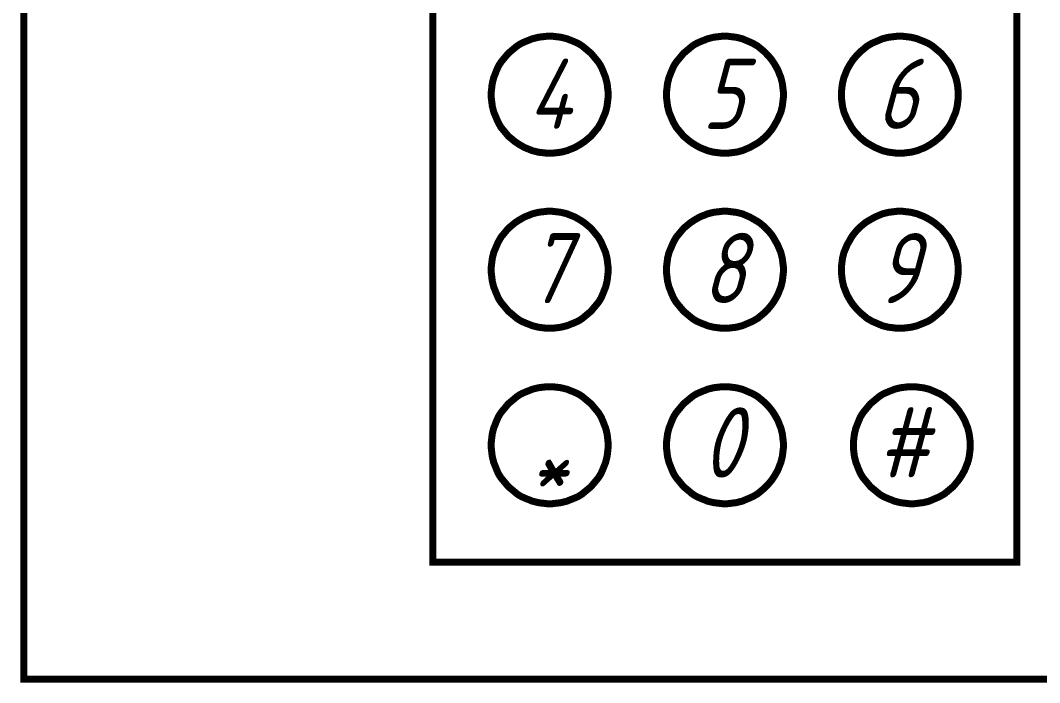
# Model space of a CAD drawing. Extents: x 1139 to 1980, y 70 to 664.
# Drawn here: x 1346.8 to 1409.6, y 465.4 to 506.2 of the extents above; entities that cross this region are included whole.
import ezdxf

# ---------------------------------------------------------------- set-up
doc = ezdxf.new("R2010")
doc.units = 0
doc.header["$MEASUREMENT"] = 0
doc.layers.add('Основная', color=7, linetype='CONTINUOUS', lineweight=60)
doc.styles.add('GOST type A0', font='', dxfattribs={"oblique": 15, "height": 3.5})
doc.styles.get('GOST type A0').set_extended_font_data('GOST type A')

msp = doc.modelspace()

# ---------------------------------------------------------------- linework, layer by layer
at = {"layer": 'Основная', "const_width": 0.432}
for points in [[(1347.026, 541.2), (1433.4, 541.2), (1433.4, 465.6), (1347.026, 465.6), (1347.026, 541.2)], [(1372.225, 519.594), (1408.201, 519.594), (1408.201, 472.802), (1372.225, 472.802), (1372.225, 519.594)]]:
    msp.add_lwpolyline(points, close=True, dxfattribs=at)
for points in [[(1375.825, 501.588), (1375.825, 501.767), (1375.847, 501.946), (1375.869, 502.147), (1375.892, 502.304), (1375.936, 502.483), (1375.981, 502.662), (1376.048, 502.818), (1376.115, 502.997), (1376.182, 503.154), (1376.25, 503.311), (1376.339, 503.467), (1376.428, 503.601), (1376.54, 503.736), (1376.652, 503.87), (1376.764, 504.004), (1376.876, 504.138), (1377.01, 504.25), (1377.144, 504.362), (1377.278, 504.474), (1377.412, 504.585), (1377.546, 504.675), (1377.703, 504.764), (1377.859, 504.832), (1378.016, 504.899), (1378.195, 504.966), (1378.351, 505.033), (1378.53, 505.078), (1378.709, 505.122), (1378.866, 505.145), (1379.067, 505.167), (1379.246, 505.189), (1379.425, 505.189)], [(1379.425, 505.189), (1379.246, 505.189), (1379.067, 505.167), (1378.866, 505.145), (1378.709, 505.122), (1378.53, 505.078), (1378.351, 505.033), (1378.195, 504.966), (1378.016, 504.899), (1377.859, 504.832), (1377.703, 504.764), (1377.546, 504.675), (1377.412, 504.585), (1377.278, 504.474), (1377.144, 504.362), (1377.01, 504.25), (1376.876, 504.138), (1376.764, 504.004), (1376.652, 503.87), (1376.54, 503.736), (1376.428, 503.601), (1376.339, 503.467), (1376.25, 503.311), (1376.182, 503.154), (1376.115, 502.997), (1376.048, 502.818), (1375.981, 502.662), (1375.936, 502.483), (1375.892, 502.304), (1375.869, 502.147), (1375.847, 501.946), (1375.825, 501.767), (1375.825, 501.588)], [(1379.425, 505.189), (1379.603, 505.189), (1379.782, 505.167), (1379.984, 505.145), (1380.14, 505.122), (1380.319, 505.078), (1380.498, 505.033), (1380.654, 504.966), (1380.833, 504.899), (1380.99, 504.832), (1381.146, 504.764), (1381.303, 504.675), (1381.437, 504.585), (1381.571, 504.474), (1381.705, 504.362), (1381.839, 504.25), (1381.974, 504.138), (1382.085, 504.004), (1382.197, 503.87), (1382.309, 503.736), (1382.421, 503.601), (1382.51, 503.467), (1382.6, 503.311), (1382.667, 503.154), (1382.734, 502.997), (1382.801, 502.818), (1382.868, 502.662), (1382.913, 502.483), (1382.957, 502.304), (1382.98, 502.147), (1383.002, 501.946), (1383.024, 501.767), (1383.024, 501.588)], [(1383.024, 501.588), (1383.024, 501.767), (1383.002, 501.946), (1382.98, 502.147), (1382.957, 502.304), (1382.913, 502.483), (1382.868, 502.662), (1382.801, 502.818), (1382.734, 502.997), (1382.667, 503.154), (1382.6, 503.311), (1382.51, 503.467), (1382.421, 503.601), (1382.309, 503.736), (1382.197, 503.87), (1382.085, 504.004), (1381.974, 504.138), (1381.839, 504.25), (1381.705, 504.362), (1381.571, 504.474), (1381.437, 504.585), (1381.303, 504.675), (1381.146, 504.764), (1380.99, 504.832), (1380.833, 504.899), (1380.654, 504.966), (1380.498, 505.033), (1380.319, 505.078), (1380.14, 505.122), (1379.984, 505.145), (1379.782, 505.167), (1379.603, 505.189), (1379.425, 505.189)], [(1386.624, 501.588), (1386.624, 501.767), (1386.647, 501.946), (1386.669, 502.147), (1386.691, 502.304), (1386.736, 502.483), (1386.781, 502.662), (1386.848, 502.818), (1386.915, 502.997), (1386.982, 503.154), (1387.049, 503.311), (1387.139, 503.467), (1387.228, 503.601), (1387.34, 503.736), (1387.452, 503.87), (1387.563, 504.004), (1387.675, 504.138), (1387.809, 504.25), (1387.943, 504.362), (1388.078, 504.474), (1388.212, 504.585), (1388.346, 504.675), (1388.502, 504.764), (1388.659, 504.832), (1388.815, 504.899), (1388.994, 504.966), (1389.151, 505.033), (1389.33, 505.078), (1389.509, 505.122), (1389.665, 505.145), (1389.866, 505.167), (1390.045, 505.189), (1390.224, 505.189)], [(1390.224, 505.189), (1390.045, 505.189), (1389.866, 505.167), (1389.665, 505.145), (1389.509, 505.122), (1389.33, 505.078), (1389.151, 505.033), (1388.994, 504.966), (1388.815, 504.899), (1388.659, 504.832), (1388.502, 504.764), (1388.346, 504.675), (1388.212, 504.585), (1388.078, 504.474), (1387.943, 504.362), (1387.809, 504.25), (1387.675, 504.138), (1387.563, 504.004), (1387.452, 503.87), (1387.34, 503.736), (1387.228, 503.601), (1387.139, 503.467), (1387.049, 503.311), (1386.982, 503.154), (1386.915, 502.997), (1386.848, 502.818), (1386.781, 502.662), (1386.736, 502.483), (1386.691, 502.304), (1386.669, 502.147), (1386.647, 501.946), (1386.624, 501.767), (1386.624, 501.588)], [(1390.224, 505.189), (1390.403, 505.189), (1390.582, 505.167), (1390.761, 505.145), (1390.94, 505.122), (1391.118, 505.078), (1391.297, 505.033), (1391.454, 504.966), (1391.61, 504.899), (1391.767, 504.832), (1391.923, 504.764), (1392.08, 504.675), (1392.236, 504.585), (1392.371, 504.474), (1392.505, 504.362), (1392.639, 504.25), (1392.751, 504.138), (1392.885, 504.004), (1392.997, 503.87), (1393.108, 503.736), (1393.198, 503.601), (1393.287, 503.467), (1393.377, 503.311), (1393.466, 503.154), (1393.533, 502.997), (1393.6, 502.818), (1393.667, 502.662), (1393.712, 502.483), (1393.757, 502.304), (1393.779, 502.147), (1393.802, 501.946), (1393.824, 501.767), (1393.824, 501.588)], [(1393.824, 501.588), (1393.824, 501.767), (1393.802, 501.946), (1393.779, 502.147), (1393.757, 502.304), (1393.712, 502.483), (1393.667, 502.662), (1393.6, 502.818), (1393.533, 502.997), (1393.466, 503.154), (1393.377, 503.311), (1393.287, 503.467), (1393.198, 503.601), (1393.108, 503.736), (1392.997, 503.87), (1392.885, 504.004), (1392.751, 504.138), (1392.639, 504.25), (1392.505, 504.362), (1392.371, 504.474), (1392.236, 504.585), (1392.08, 504.675), (1391.923, 504.764), (1391.767, 504.832), (1391.61, 504.899), (1391.454, 504.966), (1391.297, 505.033), (1391.118, 505.078), (1390.94, 505.122), (1390.761, 505.145), (1390.582, 505.167), (1390.403, 505.189), (1390.224, 505.189)], [(1397.401, 501.588), (1397.401, 501.767), (1397.424, 501.946), (1397.446, 502.147), (1397.469, 502.304), (1397.513, 502.483), (1397.558, 502.662), (1397.625, 502.818), (1397.692, 502.997), (1397.759, 503.154), (1397.849, 503.311), (1397.938, 503.467), (1398.028, 503.601), (1398.117, 503.736), (1398.229, 503.87), (1398.341, 504.004), (1398.475, 504.138), (1398.586, 504.25), (1398.721, 504.362), (1398.855, 504.474), (1398.989, 504.585), (1399.145, 504.675), (1399.302, 504.764), (1399.459, 504.832), (1399.615, 504.899), (1399.772, 504.966), (1399.928, 505.033), (1400.107, 505.078), (1400.286, 505.122), (1400.465, 505.145), (1400.644, 505.167), (1400.822, 505.189), (1401.001, 505.189)], [(1401.001, 505.189), (1400.822, 505.189), (1400.644, 505.167), (1400.465, 505.145), (1400.286, 505.122), (1400.107, 505.078), (1399.928, 505.033), (1399.772, 504.966), (1399.615, 504.899), (1399.459, 504.832), (1399.302, 504.764), (1399.145, 504.675), (1398.989, 504.585), (1398.855, 504.474), (1398.721, 504.362), (1398.586, 504.25), (1398.475, 504.138), (1398.341, 504.004), (1398.229, 503.87), (1398.117, 503.736), (1398.028, 503.601), (1397.938, 503.467), (1397.849, 503.311), (1397.759, 503.154), (1397.692, 502.997), (1397.625, 502.818), (1397.558, 502.662), (1397.513, 502.483), (1397.469, 502.304), (1397.446, 502.147), (1397.424, 501.946), (1397.401, 501.767), (1397.401, 501.588)], [(1401.001, 505.189), (1401.18, 505.189), (1401.359, 505.167), (1401.56, 505.145), (1401.717, 505.122), (1401.896, 505.078), (1402.075, 505.033), (1402.231, 504.966), (1402.41, 504.899), (1402.566, 504.832), (1402.723, 504.764), (1402.879, 504.675), (1403.014, 504.585), (1403.148, 504.474), (1403.282, 504.362), (1403.416, 504.25), (1403.55, 504.138), (1403.662, 504.004), (1403.774, 503.87), (1403.886, 503.736), (1403.997, 503.601), (1404.087, 503.467), (1404.176, 503.311), (1404.243, 503.154), (1404.31, 502.997), (1404.378, 502.818), (1404.445, 502.662), (1404.489, 502.483), (1404.534, 502.304), (1404.556, 502.147), (1404.579, 501.946), (1404.601, 501.767), (1404.601, 501.588)], [(1404.601, 501.588), (1404.601, 501.767), (1404.579, 501.946), (1404.556, 502.147), (1404.534, 502.304), (1404.489, 502.483), (1404.445, 502.662), (1404.378, 502.818), (1404.31, 502.997), (1404.243, 503.154), (1404.176, 503.311), (1404.087, 503.467), (1403.997, 503.601), (1403.886, 503.736), (1403.774, 503.87), (1403.662, 504.004), (1403.55, 504.138), (1403.416, 504.25), (1403.282, 504.362), (1403.148, 504.474), (1403.014, 504.585), (1402.879, 504.675), (1402.723, 504.764), (1402.566, 504.832), (1402.41, 504.899), (1402.231, 504.966), (1402.075, 505.033), (1401.896, 505.078), (1401.717, 505.122), (1401.56, 505.145), (1401.359, 505.167), (1401.18, 505.189), (1401.001, 505.189)], [(1379.425, 497.987), (1379.246, 497.987), (1379.067, 498.01), (1378.866, 498.032), (1378.709, 498.054), (1378.53, 498.099), (1378.351, 498.144), (1378.195, 498.211), (1378.016, 498.278), (1377.859, 498.345), (1377.703, 498.435), (1377.546, 498.524), (1377.412, 498.613), (1377.278, 498.703), (1377.144, 498.815), (1377.01, 498.927), (1376.876, 499.038), (1376.764, 499.173), (1376.652, 499.307), (1376.54, 499.441), (1376.428, 499.575), (1376.339, 499.732), (1376.25, 499.888), (1376.182, 500.045), (1376.115, 500.202), (1376.048, 500.358), (1375.981, 500.515), (1375.936, 500.694), (1375.892, 500.873), (1375.869, 501.051), (1375.847, 501.23), (1375.825, 501.409), (1375.825, 501.588)], [(1375.825, 501.588), (1375.825, 501.409), (1375.847, 501.23), (1375.869, 501.051), (1375.892, 500.873), (1375.936, 500.694), (1375.981, 500.515), (1376.048, 500.358), (1376.115, 500.202), (1376.182, 500.045), (1376.25, 499.888), (1376.339, 499.732), (1376.428, 499.575), (1376.54, 499.441), (1376.652, 499.307), (1376.764, 499.173), (1376.876, 499.038), (1377.01, 498.927), (1377.144, 498.815), (1377.278, 498.703), (1377.412, 498.613), (1377.546, 498.524), (1377.703, 498.435), (1377.859, 498.345), (1378.016, 498.278), (1378.195, 498.211), (1378.351, 498.144), (1378.53, 498.099), (1378.709, 498.054), (1378.866, 498.032), (1379.067, 498.01), (1379.246, 497.987), (1379.425, 497.987)], [(1383.024, 501.588), (1383.024, 501.409), (1383.002, 501.23), (1382.98, 501.051), (1382.957, 500.873), (1382.913, 500.694), (1382.868, 500.515), (1382.801, 500.358), (1382.734, 500.202), (1382.667, 500.045), (1382.6, 499.888), (1382.51, 499.732), (1382.421, 499.575), (1382.309, 499.441), (1382.197, 499.307), (1382.085, 499.173), (1381.974, 499.038), (1381.839, 498.927), (1381.705, 498.815), (1381.571, 498.703), (1381.437, 498.613), (1381.303, 498.524), (1381.146, 498.435), (1380.99, 498.345), (1380.833, 498.278), (1380.654, 498.211), (1380.498, 498.144), (1380.319, 498.099), (1380.14, 498.054), (1379.984, 498.032), (1379.782, 498.01), (1379.603, 497.987), (1379.425, 497.987)], [(1379.425, 497.987), (1379.603, 497.987), (1379.782, 498.01), (1379.984, 498.032), (1380.14, 498.054), (1380.319, 498.099), (1380.498, 498.144), (1380.654, 498.211), (1380.833, 498.278), (1380.99, 498.345), (1381.146, 498.435), (1381.303, 498.524), (1381.437, 498.613), (1381.571, 498.703), (1381.705, 498.815), (1381.839, 498.927), (1381.974, 499.038), (1382.085, 499.173), (1382.197, 499.307), (1382.309, 499.441), (1382.421, 499.575), (1382.51, 499.732), (1382.6, 499.888), (1382.667, 500.045), (1382.734, 500.202), (1382.801, 500.358), (1382.868, 500.515), (1382.913, 500.694), (1382.957, 500.873), (1382.98, 501.051), (1383.002, 501.23), (1383.024, 501.409), (1383.024, 501.588)], [(1383.024, 501.588), (1383.024, 501.588), (1383.024, 501.588), (1383.024, 501.588), (1383.024, 501.588), (1383.024, 501.588), (1383.024, 501.588), (1383.024, 501.588), (1383.024, 501.588), (1383.024, 501.588), (1383.024, 501.588), (1383.024, 501.588), (1383.024, 501.588), (1383.024, 501.588), (1383.024, 501.588), (1383.024, 501.588), (1383.024, 501.588), (1383.024, 501.588), (1383.024, 501.588), (1383.024, 501.588), (1383.024, 501.588), (1383.024, 501.588), (1383.024, 501.588), (1383.024, 501.588), (1383.024, 501.588), (1383.024, 501.588), (1383.024, 501.588), (1383.024, 501.588), (1383.024, 501.588), (1383.024, 501.588), (1383.024, 501.588), (1383.024, 501.588), (1383.024, 501.588)], [(1390.224, 497.987), (1390.045, 497.987), (1389.866, 498.01), (1389.665, 498.032), (1389.509, 498.054), (1389.33, 498.099), (1389.151, 498.144), (1388.994, 498.211), (1388.815, 498.278), (1388.659, 498.345), (1388.502, 498.435), (1388.346, 498.524), (1388.212, 498.613), (1388.078, 498.703), (1387.943, 498.815), (1387.809, 498.927), (1387.675, 499.038), (1387.563, 499.173), (1387.452, 499.307), (1387.34, 499.441), (1387.228, 499.575), (1387.139, 499.732), (1387.049, 499.888), (1386.982, 500.045), (1386.915, 500.202), (1386.848, 500.358), (1386.781, 500.515), (1386.736, 500.694), (1386.691, 500.873), (1386.669, 501.051), (1386.647, 501.23), (1386.624, 501.409), (1386.624, 501.588)], [(1386.624, 501.588), (1386.624, 501.409), (1386.647, 501.23), (1386.669, 501.051), (1386.691, 500.873), (1386.736, 500.694), (1386.781, 500.515), (1386.848, 500.358), (1386.915, 500.202), (1386.982, 500.045), (1387.049, 499.888), (1387.139, 499.732), (1387.228, 499.575), (1387.34, 499.441), (1387.452, 499.307), (1387.563, 499.173), (1387.675, 499.038), (1387.809, 498.927), (1387.943, 498.815), (1388.078, 498.703), (1388.212, 498.613), (1388.346, 498.524), (1388.502, 498.435), (1388.659, 498.345), (1388.815, 498.278), (1388.994, 498.211), (1389.151, 498.144), (1389.33, 498.099), (1389.509, 498.054), (1389.665, 498.032), (1389.866, 498.01), (1390.045, 497.987), (1390.224, 497.987)], [(1393.824, 501.588), (1393.824, 501.409), (1393.802, 501.23), (1393.779, 501.051), (1393.757, 500.873), (1393.712, 500.694), (1393.667, 500.515), (1393.6, 500.358), (1393.533, 500.202), (1393.466, 500.045), (1393.377, 499.888), (1393.287, 499.732), (1393.198, 499.575), (1393.108, 499.441), (1392.997, 499.307), (1392.885, 499.173), (1392.751, 499.038), (1392.639, 498.927), (1392.505, 498.815), (1392.371, 498.703), (1392.236, 498.613), (1392.08, 498.524), (1391.923, 498.435), (1391.767, 498.345), (1391.61, 498.278), (1391.454, 498.211), (1391.297, 498.144), (1391.118, 498.099), (1390.94, 498.054), (1390.761, 498.032), (1390.582, 498.01), (1390.403, 497.987), (1390.224, 497.987)], [(1390.224, 497.987), (1390.403, 497.987), (1390.582, 498.01), (1390.761, 498.032), (1390.94, 498.054), (1391.118, 498.099), (1391.297, 498.144), (1391.454, 498.211), (1391.61, 498.278), (1391.767, 498.345), (1391.923, 498.435), (1392.08, 498.524), (1392.236, 498.613), (1392.371, 498.703), (1392.505, 498.815), (1392.639, 498.927), (1392.751, 499.038), (1392.885, 499.173), (1392.997, 499.307), (1393.108, 499.441), (1393.198, 499.575), (1393.287, 499.732), (1393.377, 499.888), (1393.466, 500.045), (1393.533, 500.202), (1393.6, 500.358), (1393.667, 500.515), (1393.712, 500.694), (1393.757, 500.873), (1393.779, 501.051), (1393.802, 501.23), (1393.824, 501.409), (1393.824, 501.588)], [(1393.824, 501.588), (1393.824, 501.588), (1393.824, 501.588), (1393.824, 501.588), (1393.824, 501.588), (1393.824, 501.588), (1393.824, 501.588), (1393.824, 501.588), (1393.824, 501.588), (1393.824, 501.588), (1393.824, 501.588), (1393.824, 501.588), (1393.824, 501.588), (1393.824, 501.588), (1393.824, 501.588), (1393.824, 501.588), (1393.824, 501.588), (1393.824, 501.588), (1393.824, 501.588), (1393.824, 501.588), (1393.824, 501.588), (1393.824, 501.588), (1393.824, 501.588), (1393.824, 501.588), (1393.824, 501.588), (1393.824, 501.588), (1393.824, 501.588), (1393.824, 501.588), (1393.824, 501.588), (1393.824, 501.588), (1393.824, 501.588), (1393.824, 501.588), (1393.824, 501.588)], [(1401.001, 497.987), (1400.822, 497.987), (1400.644, 498.01), (1400.465, 498.032), (1400.286, 498.054), (1400.107, 498.099), (1399.928, 498.144), (1399.772, 498.211), (1399.615, 498.278), (1399.459, 498.345), (1399.302, 498.435), (1399.145, 498.524), (1398.989, 498.613), (1398.855, 498.703), (1398.721, 498.815), (1398.586, 498.927), (1398.475, 499.038), (1398.341, 499.173), (1398.229, 499.307), (1398.117, 499.441), (1398.028, 499.575), (1397.938, 499.732), (1397.849, 499.888), (1397.759, 500.045), (1397.692, 500.202), (1397.625, 500.358), (1397.558, 500.515), (1397.513, 500.694), (1397.469, 500.873), (1397.446, 501.051), (1397.424, 501.23), (1397.401, 501.409), (1397.401, 501.588)], [(1397.401, 501.588), (1397.401, 501.409), (1397.424, 501.23), (1397.446, 501.051), (1397.469, 500.873), (1397.513, 500.694), (1397.558, 500.515), (1397.625, 500.358), (1397.692, 500.202), (1397.759, 500.045), (1397.849, 499.888), (1397.938, 499.732), (1398.028, 499.575), (1398.117, 499.441), (1398.229, 499.307), (1398.341, 499.173), (1398.475, 499.038), (1398.586, 498.927), (1398.721, 498.815), (1398.855, 498.703), (1398.989, 498.613), (1399.145, 498.524), (1399.302, 498.435), (1399.459, 498.345), (1399.615, 498.278), (1399.772, 498.211), (1399.928, 498.144), (1400.107, 498.099), (1400.286, 498.054), (1400.465, 498.032), (1400.644, 498.01), (1400.822, 497.987), (1401.001, 497.987)], [(1404.601, 501.588), (1404.601, 501.409), (1404.579, 501.23), (1404.556, 501.051), (1404.534, 500.873), (1404.489, 500.694), (1404.445, 500.515), (1404.378, 500.358), (1404.31, 500.202), (1404.243, 500.045), (1404.176, 499.888), (1404.087, 499.732), (1403.997, 499.575), (1403.886, 499.441), (1403.774, 499.307), (1403.662, 499.173), (1403.55, 499.038), (1403.416, 498.927), (1403.282, 498.815), (1403.148, 498.703), (1403.014, 498.613), (1402.879, 498.524), (1402.723, 498.435), (1402.566, 498.345), (1402.41, 498.278), (1402.231, 498.211), (1402.075, 498.144), (1401.896, 498.099), (1401.717, 498.054), (1401.56, 498.032), (1401.359, 498.01), (1401.18, 497.987), (1401.001, 497.987)], [(1401.001, 497.987), (1401.18, 497.987), (1401.359, 498.01), (1401.56, 498.032), (1401.717, 498.054), (1401.896, 498.099), (1402.075, 498.144), (1402.231, 498.211), (1402.41, 498.278), (1402.566, 498.345), (1402.723, 498.435), (1402.879, 498.524), (1403.014, 498.613), (1403.148, 498.703), (1403.282, 498.815), (1403.416, 498.927), (1403.55, 499.038), (1403.662, 499.173), (1403.774, 499.307), (1403.886, 499.441), (1403.997, 499.575), (1404.087, 499.732), (1404.176, 499.888), (1404.243, 500.045), (1404.31, 500.202), (1404.378, 500.358), (1404.445, 500.515), (1404.489, 500.694), (1404.534, 500.873), (1404.556, 501.051), (1404.579, 501.23), (1404.601, 501.409), (1404.601, 501.588)], [(1404.601, 501.588), (1404.601, 501.588), (1404.601, 501.588), (1404.601, 501.588), (1404.601, 501.588), (1404.601, 501.588), (1404.601, 501.588), (1404.601, 501.588), (1404.601, 501.588), (1404.601, 501.588), (1404.601, 501.588), (1404.601, 501.588), (1404.601, 501.588), (1404.601, 501.588), (1404.601, 501.588), (1404.601, 501.588), (1404.601, 501.588), (1404.601, 501.588), (1404.601, 501.588), (1404.601, 501.588), (1404.601, 501.588), (1404.601, 501.588), (1404.601, 501.588), (1404.601, 501.588), (1404.601, 501.588), (1404.601, 501.588), (1404.601, 501.588), (1404.601, 501.588), (1404.601, 501.588), (1404.601, 501.588), (1404.601, 501.588), (1404.601, 501.588), (1404.601, 501.588)], [(1375.825, 490.807), (1375.825, 490.986), (1375.847, 491.165), (1375.869, 491.344), (1375.892, 491.523), (1375.936, 491.702), (1375.981, 491.881), (1376.048, 492.038), (1376.115, 492.194), (1376.182, 492.351), (1376.25, 492.507), (1376.339, 492.664), (1376.428, 492.82), (1376.54, 492.955), (1376.652, 493.089), (1376.764, 493.223), (1376.876, 493.357), (1377.01, 493.469), (1377.144, 493.581), (1377.278, 493.693), (1377.412, 493.782), (1377.546, 493.872), (1377.703, 493.961), (1377.859, 494.051), (1378.016, 494.118), (1378.195, 494.185), (1378.351, 494.252), (1378.53, 494.297), (1378.709, 494.341), (1378.866, 494.364), (1379.067, 494.386), (1379.246, 494.408), (1379.425, 494.408)], [(1379.425, 494.408), (1379.246, 494.408), (1379.067, 494.386), (1378.866, 494.364), (1378.709, 494.341), (1378.53, 494.297), (1378.351, 494.252), (1378.195, 494.185), (1378.016, 494.118), (1377.859, 494.051), (1377.703, 493.961), (1377.546, 493.872), (1377.412, 493.782), (1377.278, 493.693), (1377.144, 493.581), (1377.01, 493.469), (1376.876, 493.357), (1376.764, 493.223), (1376.652, 493.089), (1376.54, 492.955), (1376.428, 492.82), (1376.339, 492.664), (1376.25, 492.507), (1376.182, 492.351), (1376.115, 492.194), (1376.048, 492.038), (1375.981, 491.881), (1375.936, 491.702), (1375.892, 491.523), (1375.869, 491.344), (1375.847, 491.165), (1375.825, 490.986), (1375.825, 490.807)], [(1379.425, 494.408), (1379.603, 494.408), (1379.782, 494.386), (1379.984, 494.364), (1380.14, 494.341), (1380.319, 494.297), (1380.498, 494.252), (1380.654, 494.185), (1380.833, 494.118), (1380.99, 494.051), (1381.146, 493.961), (1381.303, 493.872), (1381.437, 493.782), (1381.571, 493.693), (1381.705, 493.581), (1381.839, 493.469), (1381.974, 493.357), (1382.085, 493.223), (1382.197, 493.089), (1382.309, 492.955), (1382.421, 492.82), (1382.51, 492.664), (1382.6, 492.507), (1382.667, 492.351), (1382.734, 492.194), (1382.801, 492.038), (1382.868, 491.881), (1382.913, 491.702), (1382.957, 491.523), (1382.98, 491.344), (1383.002, 491.165), (1383.024, 490.986), (1383.024, 490.807)], [(1383.024, 490.807), (1383.024, 490.986), (1383.002, 491.165), (1382.98, 491.344), (1382.957, 491.523), (1382.913, 491.702), (1382.868, 491.881), (1382.801, 492.038), (1382.734, 492.194), (1382.667, 492.351), (1382.6, 492.507), (1382.51, 492.664), (1382.421, 492.82), (1382.309, 492.955), (1382.197, 493.089), (1382.085, 493.223), (1381.974, 493.357), (1381.839, 493.469), (1381.705, 493.581), (1381.571, 493.693), (1381.437, 493.782), (1381.303, 493.872), (1381.146, 493.961), (1380.99, 494.051), (1380.833, 494.118), (1380.654, 494.185), (1380.498, 494.252), (1380.319, 494.297), (1380.14, 494.341), (1379.984, 494.364), (1379.782, 494.386), (1379.603, 494.408), (1379.425, 494.408)], [(1386.624, 490.807), (1386.624, 490.986), (1386.647, 491.165), (1386.669, 491.344), (1386.691, 491.523), (1386.736, 491.702), (1386.781, 491.881), (1386.848, 492.038), (1386.915, 492.194), (1386.982, 492.351), (1387.049, 492.507), (1387.139, 492.664), (1387.228, 492.82), (1387.34, 492.955), (1387.452, 493.089), (1387.563, 493.223), (1387.675, 493.357), (1387.809, 493.469), (1387.943, 493.581), (1388.078, 493.693), (1388.212, 493.782), (1388.346, 493.872), (1388.502, 493.961), (1388.659, 494.051), (1388.815, 494.118), (1388.994, 494.185), (1389.151, 494.252), (1389.33, 494.297), (1389.509, 494.341), (1389.665, 494.364), (1389.866, 494.386), (1390.045, 494.408), (1390.224, 494.408)], [(1390.224, 494.408), (1390.045, 494.408), (1389.866, 494.386), (1389.665, 494.364), (1389.509, 494.341), (1389.33, 494.297), (1389.151, 494.252), (1388.994, 494.185), (1388.815, 494.118), (1388.659, 494.051), (1388.502, 493.961), (1388.346, 493.872), (1388.212, 493.782), (1388.078, 493.693), (1387.943, 493.581), (1387.809, 493.469), (1387.675, 493.357), (1387.563, 493.223), (1387.452, 493.089), (1387.34, 492.955), (1387.228, 492.82), (1387.139, 492.664), (1387.049, 492.507), (1386.982, 492.351), (1386.915, 492.194), (1386.848, 492.038), (1386.781, 491.881), (1386.736, 491.702), (1386.691, 491.523), (1386.669, 491.344), (1386.647, 491.165), (1386.624, 490.986), (1386.624, 490.807)], [(1390.224, 494.408), (1390.403, 494.408), (1390.582, 494.386), (1390.761, 494.364), (1390.94, 494.341), (1391.118, 494.297), (1391.297, 494.252), (1391.454, 494.185), (1391.61, 494.118), (1391.767, 494.051), (1391.923, 493.961), (1392.08, 493.872), (1392.236, 493.782), (1392.371, 493.693), (1392.505, 493.581), (1392.639, 493.469), (1392.751, 493.357), (1392.885, 493.223), (1392.997, 493.089), (1393.108, 492.955), (1393.198, 492.82), (1393.287, 492.664), (1393.377, 492.507), (1393.466, 492.351), (1393.533, 492.194), (1393.6, 492.038), (1393.667, 491.881), (1393.712, 491.702), (1393.757, 491.523), (1393.779, 491.344), (1393.802, 491.165), (1393.824, 490.986), (1393.824, 490.807)], [(1393.824, 490.807), (1393.824, 490.986), (1393.802, 491.165), (1393.779, 491.344), (1393.757, 491.523), (1393.712, 491.702), (1393.667, 491.881), (1393.6, 492.038), (1393.533, 492.194), (1393.466, 492.351), (1393.377, 492.507), (1393.287, 492.664), (1393.198, 492.82), (1393.108, 492.955), (1392.997, 493.089), (1392.885, 493.223), (1392.751, 493.357), (1392.639, 493.469), (1392.505, 493.581), (1392.371, 493.693), (1392.236, 493.782), (1392.08, 493.872), (1391.923, 493.961), (1391.767, 494.051), (1391.61, 494.118), (1391.454, 494.185), (1391.297, 494.252), (1391.118, 494.297), (1390.94, 494.341), (1390.761, 494.364), (1390.582, 494.386), (1390.403, 494.408), (1390.224, 494.408)], [(1397.401, 490.807), (1397.401, 490.986), (1397.424, 491.165), (1397.446, 491.344), (1397.469, 491.523), (1397.513, 491.702), (1397.558, 491.881), (1397.625, 492.038), (1397.692, 492.194), (1397.759, 492.351), (1397.849, 492.507), (1397.938, 492.664), (1398.028, 492.82), (1398.117, 492.955), (1398.229, 493.089), (1398.341, 493.223), (1398.475, 493.357), (1398.586, 493.469), (1398.721, 493.581), (1398.855, 493.693), (1398.989, 493.782), (1399.145, 493.872), (1399.302, 493.961), (1399.459, 494.051), (1399.615, 494.118), (1399.772, 494.185), (1399.928, 494.252), (1400.107, 494.297), (1400.286, 494.341), (1400.465, 494.364), (1400.644, 494.386), (1400.822, 494.408), (1401.001, 494.408)], [(1401.001, 494.408), (1400.822, 494.408), (1400.644, 494.386), (1400.465, 494.364), (1400.286, 494.341), (1400.107, 494.297), (1399.928, 494.252), (1399.772, 494.185), (1399.615, 494.118), (1399.459, 494.051), (1399.302, 493.961), (1399.145, 493.872), (1398.989, 493.782), (1398.855, 493.693), (1398.721, 493.581), (1398.586, 493.469), (1398.475, 493.357), (1398.341, 493.223), (1398.229, 493.089), (1398.117, 492.955), (1398.028, 492.82), (1397.938, 492.664), (1397.849, 492.507), (1397.759, 492.351), (1397.692, 492.194), (1397.625, 492.038), (1397.558, 491.881), (1397.513, 491.702), (1397.469, 491.523), (1397.446, 491.344), (1397.424, 491.165), (1397.401, 490.986), (1397.401, 490.807)], [(1401.001, 494.408), (1401.18, 494.408), (1401.359, 494.386), (1401.56, 494.364), (1401.717, 494.341), (1401.896, 494.297), (1402.075, 494.252), (1402.231, 494.185), (1402.41, 494.118), (1402.566, 494.051), (1402.723, 493.961), (1402.879, 493.872), (1403.014, 493.782), (1403.148, 493.693), (1403.282, 493.581), (1403.416, 493.469), (1403.55, 493.357), (1403.662, 493.223), (1403.774, 493.089), (1403.886, 492.955), (1403.997, 492.82), (1404.087, 492.664), (1404.176, 492.507), (1404.243, 492.351), (1404.31, 492.194), (1404.378, 492.038), (1404.445, 491.881), (1404.489, 491.702), (1404.534, 491.523), (1404.556, 491.344), (1404.579, 491.165), (1404.601, 490.986), (1404.601, 490.807)], [(1404.601, 490.807), (1404.601, 490.986), (1404.579, 491.165), (1404.556, 491.344), (1404.534, 491.523), (1404.489, 491.702), (1404.445, 491.881), (1404.378, 492.038), (1404.31, 492.194), (1404.243, 492.351), (1404.176, 492.507), (1404.087, 492.664), (1403.997, 492.82), (1403.886, 492.955), (1403.774, 493.089), (1403.662, 493.223), (1403.55, 493.357), (1403.416, 493.469), (1403.282, 493.581), (1403.148, 493.693), (1403.014, 493.782), (1402.879, 493.872), (1402.723, 493.961), (1402.566, 494.051), (1402.41, 494.118), (1402.231, 494.185), (1402.075, 494.252), (1401.896, 494.297), (1401.717, 494.341), (1401.56, 494.364), (1401.359, 494.386), (1401.18, 494.408), (1401.001, 494.408)], [(1379.425, 487.206), (1379.246, 487.206), (1379.067, 487.229), (1378.866, 487.251), (1378.709, 487.273), (1378.53, 487.318), (1378.351, 487.363), (1378.195, 487.43), (1378.016, 487.497), (1377.859, 487.564), (1377.703, 487.631), (1377.546, 487.721), (1377.412, 487.81), (1377.278, 487.922), (1377.144, 488.034), (1377.01, 488.146), (1376.876, 488.257), (1376.764, 488.392), (1376.652, 488.526), (1376.54, 488.66), (1376.428, 488.794), (1376.339, 488.929), (1376.25, 489.085), (1376.182, 489.242), (1376.115, 489.398), (1376.048, 489.577), (1375.981, 489.734), (1375.936, 489.913), (1375.892, 490.092), (1375.869, 490.248), (1375.847, 490.449), (1375.825, 490.628), (1375.825, 490.807)], [(1375.825, 490.807), (1375.825, 490.628), (1375.847, 490.449), (1375.869, 490.248), (1375.892, 490.092), (1375.936, 489.913), (1375.981, 489.734), (1376.048, 489.577), (1376.115, 489.398), (1376.182, 489.242), (1376.25, 489.085), (1376.339, 488.929), (1376.428, 488.794), (1376.54, 488.66), (1376.652, 488.526), (1376.764, 488.392), (1376.876, 488.257), (1377.01, 488.146), (1377.144, 488.034), (1377.278, 487.922), (1377.412, 487.81), (1377.546, 487.721), (1377.703, 487.631), (1377.859, 487.564), (1378.016, 487.497), (1378.195, 487.43), (1378.351, 487.363), (1378.53, 487.318), (1378.709, 487.273), (1378.866, 487.251), (1379.067, 487.229), (1379.246, 487.206), (1379.425, 487.206)], [(1383.024, 490.807), (1383.024, 490.628), (1383.002, 490.449), (1382.98, 490.248), (1382.957, 490.092), (1382.913, 489.913), (1382.868, 489.734), (1382.801, 489.577), (1382.734, 489.398), (1382.667, 489.242), (1382.6, 489.085), (1382.51, 488.929), (1382.421, 488.794), (1382.309, 488.66), (1382.197, 488.526), (1382.085, 488.392), (1381.974, 488.257), (1381.839, 488.146), (1381.705, 488.034), (1381.571, 487.922), (1381.437, 487.81), (1381.303, 487.721), (1381.146, 487.631), (1380.99, 487.564), (1380.833, 487.497), (1380.654, 487.43), (1380.498, 487.363), (1380.319, 487.318), (1380.14, 487.273), (1379.984, 487.251), (1379.782, 487.229), (1379.603, 487.206), (1379.425, 487.206)], [(1379.425, 487.206), (1379.603, 487.206), (1379.782, 487.229), (1379.984, 487.251), (1380.14, 487.273), (1380.319, 487.318), (1380.498, 487.363), (1380.654, 487.43), (1380.833, 487.497), (1380.99, 487.564), (1381.146, 487.631), (1381.303, 487.721), (1381.437, 487.81), (1381.571, 487.922), (1381.705, 488.034), (1381.839, 488.146), (1381.974, 488.257), (1382.085, 488.392), (1382.197, 488.526), (1382.309, 488.66), (1382.421, 488.794), (1382.51, 488.929), (1382.6, 489.085), (1382.667, 489.242), (1382.734, 489.398), (1382.801, 489.577), (1382.868, 489.734), (1382.913, 489.913), (1382.957, 490.092), (1382.98, 490.248), (1383.002, 490.449), (1383.024, 490.628), (1383.024, 490.807)], [(1383.024, 490.807), (1383.024, 490.807), (1383.024, 490.807), (1383.024, 490.807), (1383.024, 490.807), (1383.024, 490.807), (1383.024, 490.807), (1383.024, 490.807), (1383.024, 490.807), (1383.024, 490.807), (1383.024, 490.807), (1383.024, 490.807), (1383.024, 490.807), (1383.024, 490.807), (1383.024, 490.807), (1383.024, 490.807), (1383.024, 490.807), (1383.024, 490.807), (1383.024, 490.807), (1383.024, 490.807), (1383.024, 490.807), (1383.024, 490.807), (1383.024, 490.807), (1383.024, 490.807), (1383.024, 490.807), (1383.024, 490.807), (1383.024, 490.807), (1383.024, 490.807), (1383.024, 490.807), (1383.024, 490.807), (1383.024, 490.807), (1383.024, 490.807), (1383.024, 490.807)], [(1390.224, 487.206), (1390.045, 487.206), (1389.866, 487.229), (1389.665, 487.251), (1389.509, 487.273), (1389.33, 487.318), (1389.151, 487.363), (1388.994, 487.43), (1388.815, 487.497), (1388.659, 487.564), (1388.502, 487.631), (1388.346, 487.721), (1388.212, 487.81), (1388.078, 487.922), (1387.943, 488.034), (1387.809, 488.146), (1387.675, 488.257), (1387.563, 488.392), (1387.452, 488.526), (1387.34, 488.66), (1387.228, 488.794), (1387.139, 488.929), (1387.049, 489.085), (1386.982, 489.242), (1386.915, 489.398), (1386.848, 489.577), (1386.781, 489.734), (1386.736, 489.913), (1386.691, 490.092), (1386.669, 490.248), (1386.647, 490.449), (1386.624, 490.628), (1386.624, 490.807)], [(1386.624, 490.807), (1386.624, 490.628), (1386.647, 490.449), (1386.669, 490.248), (1386.691, 490.092), (1386.736, 489.913), (1386.781, 489.734), (1386.848, 489.577), (1386.915, 489.398), (1386.982, 489.242), (1387.049, 489.085), (1387.139, 488.929), (1387.228, 488.794), (1387.34, 488.66), (1387.452, 488.526), (1387.563, 488.392), (1387.675, 488.257), (1387.809, 488.146), (1387.943, 488.034), (1388.078, 487.922), (1388.212, 487.81), (1388.346, 487.721), (1388.502, 487.631), (1388.659, 487.564), (1388.815, 487.497), (1388.994, 487.43), (1389.151, 487.363), (1389.33, 487.318), (1389.509, 487.273), (1389.665, 487.251), (1389.866, 487.229), (1390.045, 487.206), (1390.224, 487.206)], [(1393.824, 490.807), (1393.824, 490.628), (1393.802, 490.449), (1393.779, 490.248), (1393.757, 490.092), (1393.712, 489.913), (1393.667, 489.734), (1393.6, 489.577), (1393.533, 489.398), (1393.466, 489.242), (1393.377, 489.085), (1393.287, 488.929), (1393.198, 488.794), (1393.108, 488.66), (1392.997, 488.526), (1392.885, 488.392), (1392.751, 488.257), (1392.639, 488.146), (1392.505, 488.034), (1392.371, 487.922), (1392.236, 487.81), (1392.08, 487.721), (1391.923, 487.631), (1391.767, 487.564), (1391.61, 487.497), (1391.454, 487.43), (1391.297, 487.363), (1391.118, 487.318), (1390.94, 487.273), (1390.761, 487.251), (1390.582, 487.229), (1390.403, 487.206), (1390.224, 487.206)], [(1390.224, 487.206), (1390.403, 487.206), (1390.582, 487.229), (1390.761, 487.251), (1390.94, 487.273), (1391.118, 487.318), (1391.297, 487.363), (1391.454, 487.43), (1391.61, 487.497), (1391.767, 487.564), (1391.923, 487.631), (1392.08, 487.721), (1392.236, 487.81), (1392.371, 487.922), (1392.505, 488.034), (1392.639, 488.146), (1392.751, 488.257), (1392.885, 488.392), (1392.997, 488.526), (1393.108, 488.66), (1393.198, 488.794), (1393.287, 488.929), (1393.377, 489.085), (1393.466, 489.242), (1393.533, 489.398), (1393.6, 489.577), (1393.667, 489.734), (1393.712, 489.913), (1393.757, 490.092), (1393.779, 490.248), (1393.802, 490.449), (1393.824, 490.628), (1393.824, 490.807)], [(1393.824, 490.807), (1393.824, 490.807), (1393.824, 490.807), (1393.824, 490.807), (1393.824, 490.807), (1393.824, 490.807), (1393.824, 490.807), (1393.824, 490.807), (1393.824, 490.807), (1393.824, 490.807), (1393.824, 490.807), (1393.824, 490.807), (1393.824, 490.807), (1393.824, 490.807), (1393.824, 490.807), (1393.824, 490.807), (1393.824, 490.807), (1393.824, 490.807), (1393.824, 490.807), (1393.824, 490.807), (1393.824, 490.807), (1393.824, 490.807), (1393.824, 490.807), (1393.824, 490.807), (1393.824, 490.807), (1393.824, 490.807), (1393.824, 490.807), (1393.824, 490.807), (1393.824, 490.807), (1393.824, 490.807), (1393.824, 490.807), (1393.824, 490.807), (1393.824, 490.807)], [(1401.001, 487.206), (1400.822, 487.206), (1400.644, 487.229), (1400.465, 487.251), (1400.286, 487.273), (1400.107, 487.318), (1399.928, 487.363), (1399.772, 487.43), (1399.615, 487.497), (1399.459, 487.564), (1399.302, 487.631), (1399.145, 487.721), (1398.989, 487.81), (1398.855, 487.922), (1398.721, 488.034), (1398.586, 488.146), (1398.475, 488.257), (1398.341, 488.392), (1398.229, 488.526), (1398.117, 488.66), (1398.028, 488.794), (1397.938, 488.929), (1397.849, 489.085), (1397.759, 489.242), (1397.692, 489.398), (1397.625, 489.577), (1397.558, 489.734), (1397.513, 489.913), (1397.469, 490.092), (1397.446, 490.248), (1397.424, 490.449), (1397.401, 490.628), (1397.401, 490.807)], [(1397.401, 490.807), (1397.401, 490.628), (1397.424, 490.449), (1397.446, 490.248), (1397.469, 490.092), (1397.513, 489.913), (1397.558, 489.734), (1397.625, 489.577), (1397.692, 489.398), (1397.759, 489.242), (1397.849, 489.085), (1397.938, 488.929), (1398.028, 488.794), (1398.117, 488.66), (1398.229, 488.526), (1398.341, 488.392), (1398.475, 488.257), (1398.586, 488.146), (1398.721, 488.034), (1398.855, 487.922), (1398.989, 487.81), (1399.145, 487.721), (1399.302, 487.631), (1399.459, 487.564), (1399.615, 487.497), (1399.772, 487.43), (1399.928, 487.363), (1400.107, 487.318), (1400.286, 487.273), (1400.465, 487.251), (1400.644, 487.229), (1400.822, 487.206), (1401.001, 487.206)], [(1404.601, 490.807), (1404.601, 490.628), (1404.579, 490.449), (1404.556, 490.248), (1404.534, 490.092), (1404.489, 489.913), (1404.445, 489.734), (1404.378, 489.577), (1404.31, 489.398), (1404.243, 489.242), (1404.176, 489.085), (1404.087, 488.929), (1403.997, 488.794), (1403.886, 488.66), (1403.774, 488.526), (1403.662, 488.392), (1403.55, 488.257), (1403.416, 488.146), (1403.282, 488.034), (1403.148, 487.922), (1403.014, 487.81), (1402.879, 487.721), (1402.723, 487.631), (1402.566, 487.564), (1402.41, 487.497), (1402.231, 487.43), (1402.075, 487.363), (1401.896, 487.318), (1401.717, 487.273), (1401.56, 487.251), (1401.359, 487.229), (1401.18, 487.206), (1401.001, 487.206)], [(1401.001, 487.206), (1401.18, 487.206), (1401.359, 487.229), (1401.56, 487.251), (1401.717, 487.273), (1401.896, 487.318), (1402.075, 487.363), (1402.231, 487.43), (1402.41, 487.497), (1402.566, 487.564), (1402.723, 487.631), (1402.879, 487.721), (1403.014, 487.81), (1403.148, 487.922), (1403.282, 488.034), (1403.416, 488.146), (1403.55, 488.257), (1403.662, 488.392), (1403.774, 488.526), (1403.886, 488.66), (1403.997, 488.794), (1404.087, 488.929), (1404.176, 489.085), (1404.243, 489.242), (1404.31, 489.398), (1404.378, 489.577), (1404.445, 489.734), (1404.489, 489.913), (1404.534, 490.092), (1404.556, 490.248), (1404.579, 490.449), (1404.601, 490.628), (1404.601, 490.807)], [(1404.601, 490.807), (1404.601, 490.807), (1404.601, 490.807), (1404.601, 490.807), (1404.601, 490.807), (1404.601, 490.807), (1404.601, 490.807), (1404.601, 490.807), (1404.601, 490.807), (1404.601, 490.807), (1404.601, 490.807), (1404.601, 490.807), (1404.601, 490.807), (1404.601, 490.807), (1404.601, 490.807), (1404.601, 490.807), (1404.601, 490.807), (1404.601, 490.807), (1404.601, 490.807), (1404.601, 490.807), (1404.601, 490.807), (1404.601, 490.807), (1404.601, 490.807), (1404.601, 490.807), (1404.601, 490.807), (1404.601, 490.807), (1404.601, 490.807), (1404.601, 490.807), (1404.601, 490.807), (1404.601, 490.807), (1404.601, 490.807), (1404.601, 490.807), (1404.601, 490.807)], [(1375.825, 480.004), (1375.825, 480.183), (1375.847, 480.362), (1375.869, 480.563), (1375.892, 480.72), (1375.936, 480.899), (1375.981, 481.078), (1376.048, 481.234), (1376.115, 481.413), (1376.182, 481.57), (1376.25, 481.726), (1376.339, 481.883), (1376.428, 482.017), (1376.54, 482.151), (1376.652, 482.285), (1376.764, 482.42), (1376.876, 482.554), (1377.01, 482.666), (1377.144, 482.778), (1377.278, 482.889), (1377.412, 483.001), (1377.546, 483.091), (1377.703, 483.18), (1377.859, 483.247), (1378.016, 483.314), (1378.195, 483.381), (1378.351, 483.449), (1378.53, 483.493), (1378.709, 483.538), (1378.866, 483.56), (1379.067, 483.583), (1379.246, 483.605), (1379.425, 483.605)], [(1379.425, 483.605), (1379.246, 483.605), (1379.067, 483.583), (1378.866, 483.56), (1378.709, 483.538), (1378.53, 483.493), (1378.351, 483.449), (1378.195, 483.381), (1378.016, 483.314), (1377.859, 483.247), (1377.703, 483.18), (1377.546, 483.091), (1377.412, 483.001), (1377.278, 482.889), (1377.144, 482.778), (1377.01, 482.666), (1376.876, 482.554), (1376.764, 482.42), (1376.652, 482.285), (1376.54, 482.151), (1376.428, 482.017), (1376.339, 481.883), (1376.25, 481.726), (1376.182, 481.57), (1376.115, 481.413), (1376.048, 481.234), (1375.981, 481.078), (1375.936, 480.899), (1375.892, 480.72), (1375.869, 480.563), (1375.847, 480.362), (1375.825, 480.183), (1375.825, 480.004)], [(1379.425, 483.605), (1379.603, 483.605), (1379.782, 483.583), (1379.984, 483.56), (1380.14, 483.538), (1380.319, 483.493), (1380.498, 483.449), (1380.654, 483.381), (1380.833, 483.314), (1380.99, 483.247), (1381.146, 483.18), (1381.303, 483.091), (1381.437, 483.001), (1381.571, 482.889), (1381.705, 482.778), (1381.839, 482.666), (1381.974, 482.554), (1382.085, 482.42), (1382.197, 482.285), (1382.309, 482.151), (1382.421, 482.017), (1382.51, 481.883), (1382.6, 481.726), (1382.667, 481.57), (1382.734, 481.413), (1382.801, 481.234), (1382.868, 481.078), (1382.913, 480.899), (1382.957, 480.72), (1382.98, 480.563), (1383.002, 480.362), (1383.024, 480.183), (1383.024, 480.004)], [(1383.024, 480.004), (1383.024, 480.183), (1383.002, 480.362), (1382.98, 480.563), (1382.957, 480.72), (1382.913, 480.899), (1382.868, 481.078), (1382.801, 481.234), (1382.734, 481.413), (1382.667, 481.57), (1382.6, 481.726), (1382.51, 481.883), (1382.421, 482.017), (1382.309, 482.151), (1382.197, 482.285), (1382.085, 482.42), (1381.974, 482.554), (1381.839, 482.666), (1381.705, 482.778), (1381.571, 482.889), (1381.437, 483.001), (1381.303, 483.091), (1381.146, 483.18), (1380.99, 483.247), (1380.833, 483.314), (1380.654, 483.381), (1380.498, 483.449), (1380.319, 483.493), (1380.14, 483.538), (1379.984, 483.56), (1379.782, 483.583), (1379.603, 483.605), (1379.425, 483.605)], [(1386.624, 480.004), (1386.624, 480.183), (1386.647, 480.362), (1386.669, 480.563), (1386.691, 480.72), (1386.736, 480.899), (1386.781, 481.078), (1386.848, 481.234), (1386.915, 481.413), (1386.982, 481.57), (1387.049, 481.726), (1387.139, 481.883), (1387.228, 482.017), (1387.34, 482.151), (1387.452, 482.285), (1387.563, 482.42), (1387.675, 482.554), (1387.809, 482.666), (1387.943, 482.778), (1388.078, 482.889), (1388.212, 483.001), (1388.346, 483.091), (1388.502, 483.18), (1388.659, 483.247), (1388.815, 483.314), (1388.994, 483.381), (1389.151, 483.449), (1389.33, 483.493), (1389.509, 483.538), (1389.665, 483.56), (1389.866, 483.583), (1390.045, 483.605), (1390.224, 483.605)], [(1390.224, 483.605), (1390.045, 483.605), (1389.866, 483.583), (1389.665, 483.56), (1389.509, 483.538), (1389.33, 483.493), (1389.151, 483.449), (1388.994, 483.381), (1388.815, 483.314), (1388.659, 483.247), (1388.502, 483.18), (1388.346, 483.091), (1388.212, 483.001), (1388.078, 482.889), (1387.943, 482.778), (1387.809, 482.666), (1387.675, 482.554), (1387.563, 482.42), (1387.452, 482.285), (1387.34, 482.151), (1387.228, 482.017), (1387.139, 481.883), (1387.049, 481.726), (1386.982, 481.57), (1386.915, 481.413), (1386.848, 481.234), (1386.781, 481.078), (1386.736, 480.899), (1386.691, 480.72), (1386.669, 480.563), (1386.647, 480.362), (1386.624, 480.183), (1386.624, 480.004)], [(1390.224, 483.605), (1390.403, 483.605), (1390.582, 483.583), (1390.761, 483.56), (1390.94, 483.538), (1391.118, 483.493), (1391.297, 483.449), (1391.454, 483.381), (1391.61, 483.314), (1391.767, 483.247), (1391.923, 483.18), (1392.08, 483.091), (1392.236, 483.001), (1392.371, 482.889), (1392.505, 482.778), (1392.639, 482.666), (1392.751, 482.554), (1392.885, 482.42), (1392.997, 482.285), (1393.108, 482.151), (1393.198, 482.017), (1393.287, 481.883), (1393.377, 481.726), (1393.466, 481.57), (1393.533, 481.413), (1393.6, 481.234), (1393.667, 481.078), (1393.712, 480.899), (1393.757, 480.72), (1393.779, 480.563), (1393.802, 480.362), (1393.824, 480.183), (1393.824, 480.004)], [(1393.824, 480.004), (1393.824, 480.183), (1393.802, 480.362), (1393.779, 480.563), (1393.757, 480.72), (1393.712, 480.899), (1393.667, 481.078), (1393.6, 481.234), (1393.533, 481.413), (1393.466, 481.57), (1393.377, 481.726), (1393.287, 481.883), (1393.198, 482.017), (1393.108, 482.151), (1392.997, 482.285), (1392.885, 482.42), (1392.751, 482.554), (1392.639, 482.666), (1392.505, 482.778), (1392.371, 482.889), (1392.236, 483.001), (1392.08, 483.091), (1391.923, 483.18), (1391.767, 483.247), (1391.61, 483.314), (1391.454, 483.381), (1391.297, 483.449), (1391.118, 483.493), (1390.94, 483.538), (1390.761, 483.56), (1390.582, 483.583), (1390.403, 483.605), (1390.224, 483.605)], [(1398.139, 480.004), (1398.139, 480.183), (1398.162, 480.362), (1398.184, 480.563), (1398.206, 480.72), (1398.251, 480.899), (1398.296, 481.078), (1398.363, 481.234), (1398.43, 481.413), (1398.497, 481.57), (1398.564, 481.726), (1398.654, 481.883), (1398.743, 482.017), (1398.855, 482.151), (1398.967, 482.285), (1399.078, 482.42), (1399.19, 482.554), (1399.324, 482.666), (1399.459, 482.778), (1399.593, 482.889), (1399.727, 483.001), (1399.861, 483.091), (1400.017, 483.18), (1400.174, 483.247), (1400.331, 483.314), (1400.509, 483.381), (1400.666, 483.449), (1400.845, 483.493), (1401.024, 483.538), (1401.18, 483.56), (1401.381, 483.583), (1401.56, 483.605), (1401.739, 483.605)], [(1401.739, 483.605), (1401.56, 483.605), (1401.381, 483.583), (1401.18, 483.56), (1401.024, 483.538), (1400.845, 483.493), (1400.666, 483.449), (1400.509, 483.381), (1400.331, 483.314), (1400.174, 483.247), (1400.017, 483.18), (1399.861, 483.091), (1399.727, 483.001), (1399.593, 482.889), (1399.459, 482.778), (1399.324, 482.666), (1399.19, 482.554), (1399.078, 482.42), (1398.967, 482.285), (1398.855, 482.151), (1398.743, 482.017), (1398.654, 481.883), (1398.564, 481.726), (1398.497, 481.57), (1398.43, 481.413), (1398.363, 481.234), (1398.296, 481.078), (1398.251, 480.899), (1398.206, 480.72), (1398.184, 480.563), (1398.162, 480.362), (1398.139, 480.183), (1398.139, 480.004)], [(1401.739, 483.605), (1401.918, 483.605), (1402.097, 483.583), (1402.276, 483.56), (1402.455, 483.538), (1402.634, 483.493), (1402.812, 483.449), (1402.969, 483.381), (1403.125, 483.314), (1403.282, 483.247), (1403.438, 483.18), (1403.595, 483.091), (1403.751, 483.001), (1403.886, 482.889), (1404.02, 482.778), (1404.154, 482.666), (1404.288, 482.554), (1404.4, 482.42), (1404.512, 482.285), (1404.624, 482.151), (1404.713, 482.017), (1404.802, 481.883), (1404.892, 481.726), (1404.981, 481.57), (1405.048, 481.413), (1405.115, 481.234), (1405.182, 481.078), (1405.227, 480.899), (1405.272, 480.72), (1405.294, 480.563), (1405.317, 480.362), (1405.339, 480.183), (1405.339, 480.004)], [(1405.339, 480.004), (1405.339, 480.183), (1405.317, 480.362), (1405.294, 480.563), (1405.272, 480.72), (1405.227, 480.899), (1405.182, 481.078), (1405.115, 481.234), (1405.048, 481.413), (1404.981, 481.57), (1404.892, 481.726), (1404.802, 481.883), (1404.713, 482.017), (1404.624, 482.151), (1404.512, 482.285), (1404.4, 482.42), (1404.288, 482.554), (1404.154, 482.666), (1404.02, 482.778), (1403.886, 482.889), (1403.751, 483.001), (1403.595, 483.091), (1403.438, 483.18), (1403.282, 483.247), (1403.125, 483.314), (1402.969, 483.381), (1402.812, 483.449), (1402.634, 483.493), (1402.455, 483.538), (1402.276, 483.56), (1402.097, 483.583), (1401.918, 483.605), (1401.739, 483.605)], [(1379.425, 476.403), (1379.246, 476.403), (1379.067, 476.425), (1378.866, 476.448), (1378.709, 476.47), (1378.53, 476.515), (1378.351, 476.559), (1378.195, 476.627), (1378.016, 476.694), (1377.859, 476.761), (1377.703, 476.828), (1377.546, 476.917), (1377.412, 477.007), (1377.278, 477.119), (1377.144, 477.231), (1377.01, 477.342), (1376.876, 477.454), (1376.764, 477.588), (1376.652, 477.723), (1376.54, 477.857), (1376.428, 477.991), (1376.339, 478.125), (1376.25, 478.282), (1376.182, 478.438), (1376.115, 478.595), (1376.048, 478.774), (1375.981, 478.93), (1375.936, 479.109), (1375.892, 479.288), (1375.869, 479.445), (1375.847, 479.646), (1375.825, 479.825), (1375.825, 480.004)], [(1375.825, 480.004), (1375.825, 479.825), (1375.847, 479.646), (1375.869, 479.445), (1375.892, 479.288), (1375.936, 479.109), (1375.981, 478.93), (1376.048, 478.774), (1376.115, 478.595), (1376.182, 478.438), (1376.25, 478.282), (1376.339, 478.125), (1376.428, 477.991), (1376.54, 477.857), (1376.652, 477.723), (1376.764, 477.588), (1376.876, 477.454), (1377.01, 477.342), (1377.144, 477.231), (1377.278, 477.119), (1377.412, 477.007), (1377.546, 476.917), (1377.703, 476.828), (1377.859, 476.761), (1378.016, 476.694), (1378.195, 476.627), (1378.351, 476.559), (1378.53, 476.515), (1378.709, 476.47), (1378.866, 476.448), (1379.067, 476.425), (1379.246, 476.403), (1379.425, 476.403)], [(1383.024, 480.004), (1383.024, 479.825), (1383.002, 479.646), (1382.98, 479.445), (1382.957, 479.288), (1382.913, 479.109), (1382.868, 478.93), (1382.801, 478.774), (1382.734, 478.595), (1382.667, 478.438), (1382.6, 478.282), (1382.51, 478.125), (1382.421, 477.991), (1382.309, 477.857), (1382.197, 477.723), (1382.085, 477.588), (1381.974, 477.454), (1381.839, 477.342), (1381.705, 477.231), (1381.571, 477.119), (1381.437, 477.007), (1381.303, 476.917), (1381.146, 476.828), (1380.99, 476.761), (1380.833, 476.694), (1380.654, 476.627), (1380.498, 476.559), (1380.319, 476.515), (1380.14, 476.47), (1379.984, 476.448), (1379.782, 476.425), (1379.603, 476.403), (1379.425, 476.403)], [(1379.425, 476.403), (1379.603, 476.403), (1379.782, 476.425), (1379.984, 476.448), (1380.14, 476.47), (1380.319, 476.515), (1380.498, 476.559), (1380.654, 476.627), (1380.833, 476.694), (1380.99, 476.761), (1381.146, 476.828), (1381.303, 476.917), (1381.437, 477.007), (1381.571, 477.119), (1381.705, 477.231), (1381.839, 477.342), (1381.974, 477.454), (1382.085, 477.588), (1382.197, 477.723), (1382.309, 477.857), (1382.421, 477.991), (1382.51, 478.125), (1382.6, 478.282), (1382.667, 478.438), (1382.734, 478.595), (1382.801, 478.774), (1382.868, 478.93), (1382.913, 479.109), (1382.957, 479.288), (1382.98, 479.445), (1383.002, 479.646), (1383.024, 479.825), (1383.024, 480.004)], [(1383.024, 480.004), (1383.024, 480.004), (1383.024, 480.004), (1383.024, 480.004), (1383.024, 480.004), (1383.024, 480.004), (1383.024, 480.004), (1383.024, 480.004), (1383.024, 480.004), (1383.024, 480.004), (1383.024, 480.004), (1383.024, 480.004), (1383.024, 480.004), (1383.024, 480.004), (1383.024, 480.004), (1383.024, 480.004), (1383.024, 480.004), (1383.024, 480.004), (1383.024, 480.004), (1383.024, 480.004), (1383.024, 480.004), (1383.024, 480.004), (1383.024, 480.004), (1383.024, 480.004), (1383.024, 480.004), (1383.024, 480.004), (1383.024, 480.004), (1383.024, 480.004), (1383.024, 480.004), (1383.024, 480.004), (1383.024, 480.004), (1383.024, 480.004), (1383.024, 480.004)], [(1390.224, 476.403), (1390.045, 476.403), (1389.866, 476.425), (1389.665, 476.448), (1389.509, 476.47), (1389.33, 476.515), (1389.151, 476.559), (1388.994, 476.627), (1388.815, 476.694), (1388.659, 476.761), (1388.502, 476.828), (1388.346, 476.917), (1388.212, 477.007), (1388.078, 477.119), (1387.943, 477.231), (1387.809, 477.342), (1387.675, 477.454), (1387.563, 477.588), (1387.452, 477.723), (1387.34, 477.857), (1387.228, 477.991), (1387.139, 478.125), (1387.049, 478.282), (1386.982, 478.438), (1386.915, 478.595), (1386.848, 478.774), (1386.781, 478.93), (1386.736, 479.109), (1386.691, 479.288), (1386.669, 479.445), (1386.647, 479.646), (1386.624, 479.825), (1386.624, 480.004)], [(1386.624, 480.004), (1386.624, 479.825), (1386.647, 479.646), (1386.669, 479.445), (1386.691, 479.288), (1386.736, 479.109), (1386.781, 478.93), (1386.848, 478.774), (1386.915, 478.595), (1386.982, 478.438), (1387.049, 478.282), (1387.139, 478.125), (1387.228, 477.991), (1387.34, 477.857), (1387.452, 477.723), (1387.563, 477.588), (1387.675, 477.454), (1387.809, 477.342), (1387.943, 477.231), (1388.078, 477.119), (1388.212, 477.007), (1388.346, 476.917), (1388.502, 476.828), (1388.659, 476.761), (1388.815, 476.694), (1388.994, 476.627), (1389.151, 476.559), (1389.33, 476.515), (1389.509, 476.47), (1389.665, 476.448), (1389.866, 476.425), (1390.045, 476.403), (1390.224, 476.403)], [(1393.824, 480.004), (1393.824, 479.825), (1393.802, 479.646), (1393.779, 479.445), (1393.757, 479.288), (1393.712, 479.109), (1393.667, 478.93), (1393.6, 478.774), (1393.533, 478.595), (1393.466, 478.438), (1393.377, 478.282), (1393.287, 478.125), (1393.198, 477.991), (1393.108, 477.857), (1392.997, 477.723), (1392.885, 477.588), (1392.751, 477.454), (1392.639, 477.342), (1392.505, 477.231), (1392.371, 477.119), (1392.236, 477.007), (1392.08, 476.917), (1391.923, 476.828), (1391.767, 476.761), (1391.61, 476.694), (1391.454, 476.627), (1391.297, 476.559), (1391.118, 476.515), (1390.94, 476.47), (1390.761, 476.448), (1390.582, 476.425), (1390.403, 476.403), (1390.224, 476.403)], [(1390.224, 476.403), (1390.403, 476.403), (1390.582, 476.425), (1390.761, 476.448), (1390.94, 476.47), (1391.118, 476.515), (1391.297, 476.559), (1391.454, 476.627), (1391.61, 476.694), (1391.767, 476.761), (1391.923, 476.828), (1392.08, 476.917), (1392.236, 477.007), (1392.371, 477.119), (1392.505, 477.231), (1392.639, 477.342), (1392.751, 477.454), (1392.885, 477.588), (1392.997, 477.723), (1393.108, 477.857), (1393.198, 477.991), (1393.287, 478.125), (1393.377, 478.282), (1393.466, 478.438), (1393.533, 478.595), (1393.6, 478.774), (1393.667, 478.93), (1393.712, 479.109), (1393.757, 479.288), (1393.779, 479.445), (1393.802, 479.646), (1393.824, 479.825), (1393.824, 480.004)], [(1393.824, 480.004), (1393.824, 480.004), (1393.824, 480.004), (1393.824, 480.004), (1393.824, 480.004), (1393.824, 480.004), (1393.824, 480.004), (1393.824, 480.004), (1393.824, 480.004), (1393.824, 480.004), (1393.824, 480.004), (1393.824, 480.004), (1393.824, 480.004), (1393.824, 480.004), (1393.824, 480.004), (1393.824, 480.004), (1393.824, 480.004), (1393.824, 480.004), (1393.824, 480.004), (1393.824, 480.004), (1393.824, 480.004), (1393.824, 480.004), (1393.824, 480.004), (1393.824, 480.004), (1393.824, 480.004), (1393.824, 480.004), (1393.824, 480.004), (1393.824, 480.004), (1393.824, 480.004), (1393.824, 480.004), (1393.824, 480.004), (1393.824, 480.004), (1393.824, 480.004)], [(1401.739, 476.403), (1401.56, 476.403), (1401.381, 476.425), (1401.18, 476.448), (1401.024, 476.47), (1400.845, 476.515), (1400.666, 476.559), (1400.509, 476.627), (1400.331, 476.694), (1400.174, 476.761), (1400.017, 476.828), (1399.861, 476.917), (1399.727, 477.007), (1399.593, 477.119), (1399.459, 477.231), (1399.324, 477.342), (1399.19, 477.454), (1399.078, 477.588), (1398.967, 477.723), (1398.855, 477.857), (1398.743, 477.991), (1398.654, 478.125), (1398.564, 478.282), (1398.497, 478.438), (1398.43, 478.595), (1398.363, 478.774), (1398.296, 478.93), (1398.251, 479.109), (1398.206, 479.288), (1398.184, 479.445), (1398.162, 479.646), (1398.139, 479.825), (1398.139, 480.004)], [(1398.139, 480.004), (1398.139, 479.825), (1398.162, 479.646), (1398.184, 479.445), (1398.206, 479.288), (1398.251, 479.109), (1398.296, 478.93), (1398.363, 478.774), (1398.43, 478.595), (1398.497, 478.438), (1398.564, 478.282), (1398.654, 478.125), (1398.743, 477.991), (1398.855, 477.857), (1398.967, 477.723), (1399.078, 477.588), (1399.19, 477.454), (1399.324, 477.342), (1399.459, 477.231), (1399.593, 477.119), (1399.727, 477.007), (1399.861, 476.917), (1400.017, 476.828), (1400.174, 476.761), (1400.331, 476.694), (1400.509, 476.627), (1400.666, 476.559), (1400.845, 476.515), (1401.024, 476.47), (1401.18, 476.448), (1401.381, 476.425), (1401.56, 476.403), (1401.739, 476.403)], [(1405.339, 480.004), (1405.339, 479.825), (1405.317, 479.646), (1405.294, 479.445), (1405.272, 479.288), (1405.227, 479.109), (1405.182, 478.93), (1405.115, 478.774), (1405.048, 478.595), (1404.981, 478.438), (1404.892, 478.282), (1404.802, 478.125), (1404.713, 477.991), (1404.624, 477.857), (1404.512, 477.723), (1404.4, 477.588), (1404.288, 477.454), (1404.154, 477.342), (1404.02, 477.231), (1403.886, 477.119), (1403.751, 477.007), (1403.595, 476.917), (1403.438, 476.828), (1403.282, 476.761), (1403.125, 476.694), (1402.969, 476.627), (1402.812, 476.559), (1402.634, 476.515), (1402.455, 476.47), (1402.276, 476.448), (1402.097, 476.425), (1401.918, 476.403), (1401.739, 476.403)], [(1401.739, 476.403), (1401.918, 476.403), (1402.097, 476.425), (1402.276, 476.448), (1402.455, 476.47), (1402.634, 476.515), (1402.812, 476.559), (1402.969, 476.627), (1403.125, 476.694), (1403.282, 476.761), (1403.438, 476.828), (1403.595, 476.917), (1403.751, 477.007), (1403.886, 477.119), (1404.02, 477.231), (1404.154, 477.342), (1404.288, 477.454), (1404.4, 477.588), (1404.512, 477.723), (1404.624, 477.857), (1404.713, 477.991), (1404.802, 478.125), (1404.892, 478.282), (1404.981, 478.438), (1405.048, 478.595), (1405.115, 478.774), (1405.182, 478.93), (1405.227, 479.109), (1405.272, 479.288), (1405.294, 479.445), (1405.317, 479.646), (1405.339, 479.825), (1405.339, 480.004)], [(1405.339, 480.004), (1405.339, 480.004), (1405.339, 480.004), (1405.339, 480.004), (1405.339, 480.004), (1405.339, 480.004), (1405.339, 480.004), (1405.339, 480.004), (1405.339, 480.004), (1405.339, 480.004), (1405.339, 480.004), (1405.339, 480.004), (1405.339, 480.004), (1405.339, 480.004), (1405.339, 480.004), (1405.339, 480.004), (1405.339, 480.004), (1405.339, 480.004), (1405.339, 480.004), (1405.339, 480.004), (1405.339, 480.004), (1405.339, 480.004), (1405.339, 480.004), (1405.339, 480.004), (1405.339, 480.004), (1405.339, 480.004), (1405.339, 480.004), (1405.339, 480.004), (1405.339, 480.004), (1405.339, 480.004), (1405.339, 480.004), (1405.339, 480.004), (1405.339, 480.004)]]:
    msp.add_lwpolyline(points, dxfattribs=at)

# ---------------------------------------------------------------- texts
at = {"layer": 'Основная', "style": 'GOST type A0', "oblique": 15}
for s, p in [('4', (1378.083, 499.486)), ('5', (1388.815, 499.486)), ('6', (1399.548, 499.486)), ('7', (1378.083, 488.75)), ('8', (1388.815, 488.75)), ('9', (1399.548, 488.75)), ('#', (1399.548, 478.013)), ('0', (1388.815, 478.013)), ('*', (1378.083, 476.582))]:
    msp.add_text(s, height=4.32, dxfattribs=at).set_placement(p)

doc.saveas('drawing.dxf')
